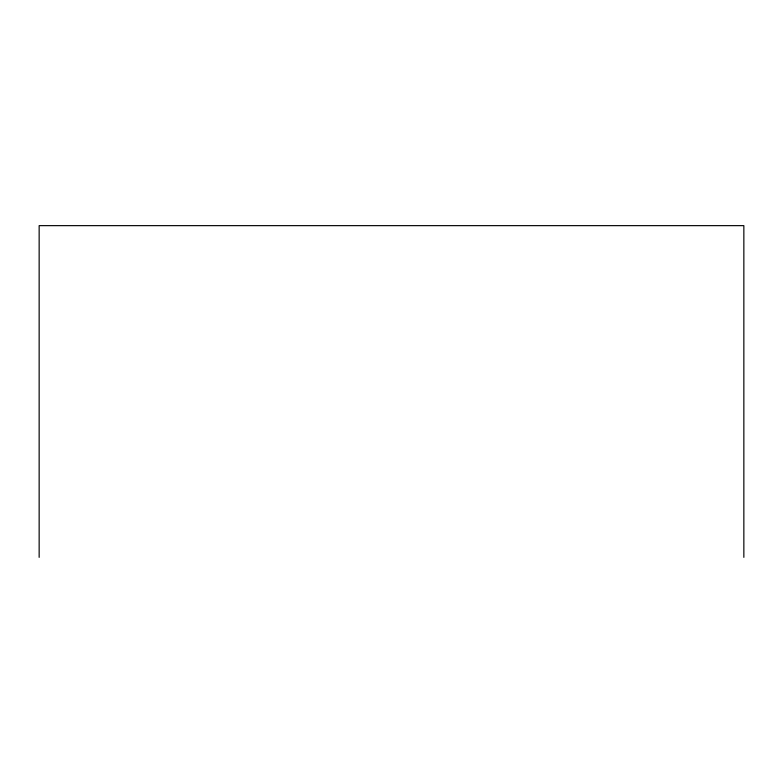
<?xml version="1.0" encoding="UTF-8"?>
<svg xmlns="http://www.w3.org/2000/svg" width="783" height="783" viewBox="0 0 783 783"><rect width="100%" height="100%" fill="white"/><g stroke="black" fill="none" stroke-linecap="round" stroke-linejoin="round"><path stroke-width="1.17" d="M743.85 557.359L743.85 225.641L39.15 225.641L39.15 557.359"/></g></svg>
